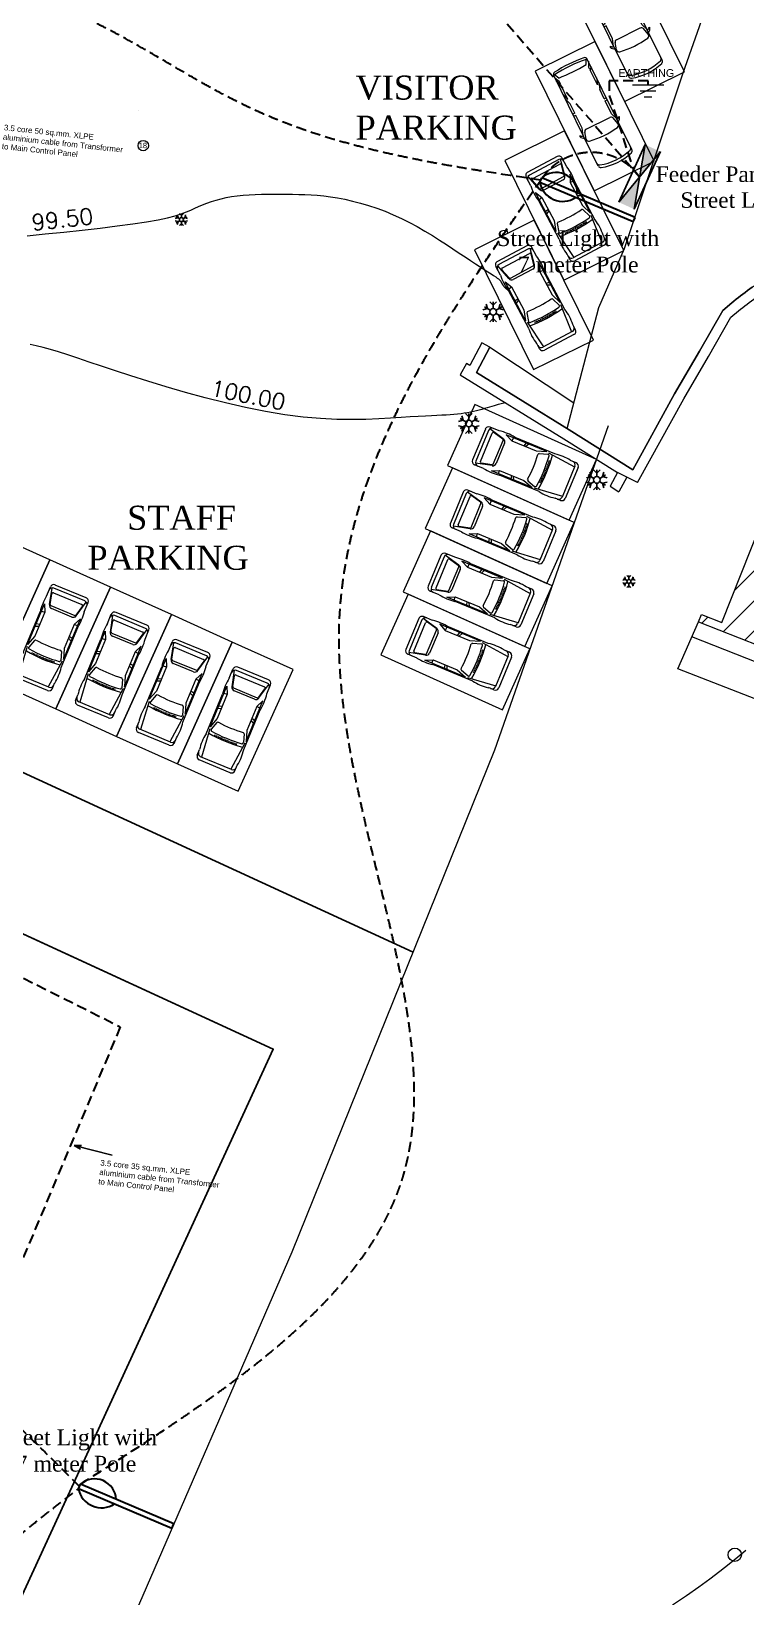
# Model space of a CAD drawing. Header units: inches. Extents: x 527934 to 2134587, y -408734 to 227304.
# Drawn here: x 730180 to 756944, y -208249 to -149600 of the extents above; entities that cross this region are included whole.
import ezdxf
from ezdxf.enums import TextEntityAlignment as Align

# ---------------------------------------------------------------- set-up
doc = ezdxf.new("R2010")
doc.units = ezdxf.units.IN
doc.header["$MEASUREMENT"] = 0
for name, pattern in [('CENTER2', [1.125, 0.75, -0.125, 0.125, -0.125]), ('CONTINU', [0]), ('HIDDEN', [0.375, 0.25, -0.125])]:
    doc.linetypes.add(name, pattern=pattern)
for name, color, linetype, lineweight in [('1 FOR ELEC', 3, 'Continuous', 30), ('5 DB BOXES', 3, 'Continuous', 25), ('boundary', 1, 'Continuous', 20), ('Building', 30, 'Continuous', 20), ('CENTERLINE', 1, 'CENTER2', 5), ('Cont_Annotation', 7, 'Continuous', 15), ('Contour', 3, 'Continuous', 5), ('dim', 253, 'Continuous', 9), ('hatch', 250, 'Continuous', 5), ('Index_Contour', 1, 'Continuous', 20), ('K-ANO-Text', 250, 'Continuous', 15), ('K-AR-RCC', 159, 'Continuous', 9), ('LANDSCAPE', 97, 'Continuous', 9), ('Miscellaneous', 7, 'Continuous', 15), ('partition wall', 5, 'Continuous', 20), ('text', 7, 'Continuous', 13)]:
    doc.layers.add(name, color=color, linetype=linetype, lineweight=lineweight)
doc.layers.add('kpl_dessin fin', color=3, linetype='CONTINU')
doc.layers.add('Tree', color=3, linetype='Continuous')
doc.styles.add('1.5MM TEXT', font='calibri.ttf', dxfattribs={"height": 1.5})
doc.styles.add('arial', font='arial.ttf')
doc.styles.add('romans', font='romans.shx')
doc.styles.get("Standard").update_dxf_attribs({"font": 'arial.ttf'})
doc.styles.add('style1', font='arial.ttf')
doc.styles.add('Text', font='times.ttf', dxfattribs={"height": 175})

# ---------------------------------------------------------------- blocks, each defined once
blk = doc.blocks.new('Tree')
for p, q in [((-0.77, 0.16), (-0.43, 0.25)), ((-0.65, 0.38), (-0.22, 0.12)), ((-0.43, 0.25), (-0.52, 0.59)), ((-0.25, 0.75), (0, 0.5)), ((0, 0.25), (0, 0.75)), ((0, 0.5), (0.25, 0.75)), ((0.65, 0.38), (0.22, 0.12)), ((0.43, 0.25), (0.52, 0.59)), ((0.43, 0.25), (0.77, 0.16)), ((-0.77, -0.16), (-0.43, -0.25)), ((-0.22, -0.13), (-0.65, -0.38)), ((-0.43, -0.25), (-0.52, -0.59)), ((-0.25, -0.75), (0, -0.5)), ((0, -0.75), (0, -0.25)), ((0, -0.5), (0.25, -0.75)), ((0.22, -0.13), (0.65, -0.38)), ((0.43, -0.25), (0.77, -0.16)), ((0.43, -0.25), (0.52, -0.59))]:
    blk.add_line(p, q)
blk.add_circle((0, 0), 0.25)
blk = doc.blocks.new('car plan')
at = {"linetype": 'Continuous'}
for p, q in [((0.497, 6.587), (1.419, 6.587)), ((0.809, 6.587), (0.873, 6.566)), ((0.822, 6.614), (0.814, 6.618)), ((1.004, 6.566), (1.005, 6.587)), ((1.025, 6.566), (1.027, 6.587)), ((1.182, 6.587), (1.12, 6.566)), ((1.229, 6.587), (1.167, 6.566)), ((1.332, 6.587), (1.315, 6.566)), ((1.34, 6.587), (1.322, 6.566)), ((1.397, 6.587), (1.352, 6.566)), ((0.767, 6.578), (0.832, 6.561)), ((0.85, 6.537), (0.85, 6.295)), ((0.873, 6.566), (1.004, 6.566)), ((1.025, 6.566), (1.12, 6.566)), ((1.167, 6.566), (1.315, 6.566)), ((1.322, 6.566), (1.352, 6.566)), ((1.379, 6.556), (1.422, 6.578)), ((0.497, 6.245), (1.419, 6.245)), ((0.767, 6.254), (0.832, 6.271)), ((0.809, 6.245), (0.873, 6.266)), ((0.822, 6.218), (0.814, 6.214)), ((0.873, 6.266), (1.004, 6.266)), ((1.004, 6.266), (1.005, 6.245)), ((1.025, 6.266), (1.12, 6.266)), ((1.025, 6.266), (1.027, 6.245)), ((1.182, 6.245), (1.12, 6.266)), ((1.167, 6.266), (1.315, 6.266)), ((1.229, 6.245), (1.167, 6.266)), ((1.332, 6.245), (1.315, 6.266)), ((1.322, 6.266), (1.352, 6.266)), ((1.34, 6.245), (1.322, 6.266)), ((1.397, 6.245), (1.352, 6.266)), ((1.379, 6.276), (1.421, 6.254))]:
    blk.add_line(p, q, dxfattribs=at)
for centre, radius, start, end in [((0.497, 6.562), 0.0247, 90.1079, 162.4252), ((0.524, 6.562), 0.0246, 90.0276, 161.4374), ((0.833, 6.563), 0.0584, 109.6789, 155.7399), ((0.84, 6.585), 0.0349, 122.3213, 176.8404), ((1.419, 6.562), 0.0246, 7.3198, 90.0292), ((0.991, 6.416), 0.54, 163.4825, 196.5175), ((0.988, 6.416), 0.511, 162.4556, 197.5444), ((1.576, 6.416), 0.851, 170.3706, 189.6294), ((0.761, 6.554), 0.0246, 75.1722, 170.127), ((0.825, 6.537), 0.0246, 359.9513, 75.2558), ((3.173, 6.416), 1.8, 175.5447, 184.4553), ((0.238, 6.417), 1.194, 352.1758, 7.7498), ((0.224, 6.417), 1.228, 352.9727, 6.9466), ((0.825, 6.295), 0.0246, 284.7442, 0.0487), ((0.497, 6.27), 0.0247, 197.5748, 269.8921), ((0.524, 6.27), 0.0246, 198.5626, 269.9724), ((0.761, 6.278), 0.0246, 189.873, 284.8278), ((0.833, 6.269), 0.0584, 204.2601, 250.3211), ((0.84, 6.247), 0.0349, 183.1596, 237.6787), ((1.419, 6.27), 0.0246, 269.9606, 352.6107)]:
    blk.add_arc(centre, radius, start, end, dxfattribs=at)
blk = doc.blocks.new('A$C50A51E71')
at = {"linetype": 'Continuous'}
for p, q in [((-0.773, 0.473), (-1.066, 0.443)), ((-1.065, 0.488), (-1.005, 0.488)), ((-0.835, 0.488), (-0.404, 0.488)), ((-0.753, 0.479), (-0.313, 0.479)), ((-0.649, 0.444), (-0.753, 0.479)), ((-0.555, 0.479), (-0.539, 0.444)), ((-0.527, 0.479), (-0.518, 0.444)), ((-0.391, 0.479), (-0.388, 0.444)), ((-0.313, 0.479), (-0.388, 0.444)), ((-0.233, 0.488), (-0.134, 0.488)), ((-1.101, 0.118), (-1.101, 0.451)), ((-1.066, 0.118), (-1.066, 0.451)), ((-0.824, 0.337), (-0.809, 0.337)), ((-0.824, 0.324), (-0.81, 0.324)), ((-0.823, 0.363), (-0.808, 0.363)), ((-0.823, 0.35), (-0.809, 0.35)), ((-0.822, 0.377), (-0.807, 0.376)), ((-0.821, 0.39), (-0.806, 0.389)), ((-0.82, 0.403), (-0.805, 0.402)), ((-0.689, 0.431), (-0.772, 0.458)), ((-0.388, 0.444), (-0.649, 0.444)), ((-0.33, 0.175), (-0.33, 0.394)), ((-0.305, 0.412), (-0.305, 0.155)), ((-0.301, 0.429), (-0.138, 0.469)), ((-0.296, 0.424), (-0.192, 0.449)), ((-0.177, 0.437), (-0.177, 0.13)), ((-0.132, 0.118), (-0.132, 0.451)), ((-0.098, 0.118), (-0.098, 0.451)), ((-0.825, 0.311), (-0.81, 0.311)), ((-0.825, 0.298), (-0.81, 0.298)), ((-0.825, 0.284), (-0.81, 0.284)), ((-0.825, 0.271), (-0.81, 0.271)), ((-0.825, 0.258), (-0.81, 0.258)), ((-0.824, 0.245), (-0.81, 0.245)), ((-0.824, 0.232), (-0.809, 0.232)), ((-0.823, 0.219), (-0.809, 0.219)), ((-0.823, 0.206), (-0.808, 0.206)), ((-0.822, 0.192), (-0.807, 0.193)), ((-0.821, 0.179), (-0.806, 0.18)), ((-0.82, 0.166), (-0.805, 0.167)), ((-0.773, 0.096), (-1.066, 0.126)), ((-1.065, 0.081), (-1.005, 0.081)), ((-0.835, 0.081), (-0.404, 0.081)), ((-0.689, 0.138), (-0.772, 0.111)), ((-0.649, 0.125), (-0.753, 0.09)), ((-0.753, 0.09), (-0.313, 0.09)), ((-0.388, 0.125), (-0.649, 0.125)), ((-0.555, 0.09), (-0.539, 0.125)), ((-0.527, 0.09), (-0.518, 0.125)), ((-0.391, 0.09), (-0.388, 0.125)), ((-0.313, 0.09), (-0.388, 0.125)), ((-0.301, 0.139), (-0.138, 0.1)), ((-0.296, 0.143), (-0.192, 0.118)), ((-0.233, 0.081), (-0.134, 0.081))]:
    blk.add_line(p, q, dxfattribs=at)
for centre, radius, start, end in [((-1.064, 0.451), 0.0369, 90.0171, 179.9829), ((-1.029, 0.451), 0.0369, 90.0171, 179.9829), ((-0.92, 0.017), 0.479, 79.7616, 100.2384), ((-0.318, -0.093), 0.588, 81.6216, 98.3784), ((-0.169, 0.451), 0.0369, 0.0171, 89.9828), ((-0.134, 0.451), 0.0369, 359.9176, 90.0825), ((0.532, 0.284), 1.361, 172.3671, 187.6329), ((0.547, 0.284), 1.345, 173.0262, 186.9738), ((-0.776, 0.446), 0.0123, 71.8301, 173.1644), ((-0.693, 0.419), 0.0124, 354.0256, 71.8945), ((0.54, 0.284), 1.227, 173.7528, 186.2472), ((-0.293, 0.394), 0.0369, 103.6822, 179.9556), ((-0.293, 0.412), 0.0123, 103.7393, 180.0891), ((-0.189, 0.437), 0.0123, 0.0891, 103.6339), ((-0.293, 0.175), 0.0369, 180.0444, 256.3177), ((-1.064, 0.118), 0.0369, 180.0171, 269.9829), ((-1.029, 0.118), 0.0369, 180.0171, 269.9829), ((-0.92, 0.552), 0.479, 259.7616, 280.2384), ((-0.776, 0.123), 0.0123, 186.8356, 288.1699), ((-0.693, 0.15), 0.0124, 288.1055, 5.9744), ((-0.318, 0.662), 0.588, 261.6216, 278.3784), ((-0.293, 0.155), 0.0123, 179.911, 256.2607), ((-0.189, 0.13), 0.0123, 256.3661, 359.9108), ((-0.169, 0.118), 0.0369, 270.0172, 359.9829), ((-0.134, 0.118), 0.0369, 269.9174, 0.0824)]:
    blk.add_arc(centre, radius, start, end, dxfattribs=at)
blk = doc.blocks.new('street light 1')
at = {"color": 2, "lineweight": 30}
for p, q in [((124236.1, 259589.5), (124236.1, 259787.9)), ((124236.1, 259787.9), (124245.8, 259787.9)), ((124245.8, 259589.5), (124245.8, 259787.9)), ((124236.1, 259589.5), (124245.8, 259589.5))]:
    blk.add_line(p, q, dxfattribs=at)
blk.add_lwpolyline([(124245.8, 259711.8, 0.625753), (124245.8, 259787.9, 2.599946)], format="xyb", dxfattribs=at)
blk.add_arc((124261.4, 259749.8), 45.6, 123.5382, 236.4618, dxfattribs=at)
blk = doc.blocks.new('panel')
at = {"layer": '5 DB BOXES'}
h = blk.add_hatch(color=2, dxfattribs=at)
h.paths.add_polyline_path([(217179, 240229), (217179, 240440), (216784, 240335)])
h.paths.add_polyline_path([(216784, 240335), (216493, 240413), (216493, 240257)])
h.paths.add_polyline_path([(216493, 240257), (216493, 240413), (216389, 240440), (216389, 240229)])
at = {"layer": '5 DB BOXES', "color": 2}
for p, q in [((216389, 240440), (217179, 240440)), ((216389, 240440), (217179, 240229)), ((217179, 240440), (216389, 240229)), ((217179, 240229), (216389, 240229))]:
    blk.add_line(p, q, dxfattribs=at)

msp = doc.modelspace()

# ---------------------------------------------------------------- hatches: boundary and pattern name
at = {"layer": 'hatch', "ltscale": 0.25}
h = msp.add_hatch(dxfattribs=at)
h.set_pattern_fill('ANSI31', color=256, scale=250, style=0)
h.set_pattern_definition([(45, (-202479.1, -1176701.5), (-561.266, 561.266), [])])
h.paths.add_polyline_path([(787521.9, -173296.5), (759773.9, -162353.5), (756051.9, -171751.5), (755287.9, -171454.5), (755172.9, -171721.5), (762715.9, -174688.5), (764158.9, -170983.5), (769584, -173096.4), (768135.9, -176814.5), (771368.9, -178122.5), (772827.6, -174377.1), (778227.1, -176503.7), (776784.9, -180206.5), (784453.9, -183193.5), (784549.9, -182967.5), (783851.9, -182681.5)])
h.paths.add_polyline_path([(774160.7, -169827.3), (776037.9, -167950.1), (775507.6, -167419.7), (773630.4, -169296.9)], flags=24)
h.paths.add_polyline_path([(774225, -174671.2), (776893.5, -172002.8), (776363.2, -171472.4), (773694.7, -174140.9)], flags=24)

# ---------------------------------------------------------------- linework, layer by layer
at = {"layer": '1 FOR ELEC', "color": 2, "linetype": 'HIDDEN', "lineweight": 30, "ltscale": 1500}
for p, q in [((747641, -148899), (752970.4, -155055.7)), ((753286.6, -151459.5), (751833, -151459.5)), ((751833, -151459.5), (751833, -152000.5)), ((753286.6, -151605.2), (753286.6, -151459.5)), ((751833, -152000.5), (752742.5, -154791)), ((713799.7, -177004.9), (733515, -186897.5)), ((733515, -186897.5), (712867.6, -236003.8))]:
    msp.add_line(p, q, dxfattribs=at)
at = {"layer": '1 FOR ELEC', "color": 2, "lineweight": 25}
for q in [(733207.5, -191704.2), (732027.1, -191480.8), (732062.1, -191350.3)]:
    msp.add_line((731786.5, -191348.5), q, dxfattribs=at)
at = {"layer": '1 FOR ELEC', "color": 2, "linetype": 'HIDDEN', "lineweight": 30, "ltscale": 1500}
msp.add_arc((751158.7, -156384.6), 2246.8, 36.261047, 147.365658, dxfattribs=at)
for points in [[(749266.6, -155173), (738320.5, -152445), (733090.5, -149543), (699077.8, -149230.1)], [(732020.8, -204034.4), (744118.5, -192472), (741714.5, -171987), (749266.6, -155173)], [(731984.5, -204119.9), (718847.5, -194388.5), (688445, -197917.5), (665908.3, -187204.4)], [(719180.2, -231663.2), (722028.5, -224270), (727799, -207854.5), (731948.2, -204205.5)]]:
    msp.add_spline(points, degree=3, dxfattribs=at)
at = {"layer": 'boundary', "ltscale": 0.25}
for p, q in [((747363, -161434.6), (747053.1, -161271.9)), ((747363, -161434.6), (750504.6, -163524.2)), ((746610.3, -162115.4), (746481.9, -162045.7)), ((751795.5, -164382.9), (747533.7, -176536.1)), ((747533.7, -176536.1), (739941.8, -195347)), ((739941.8, -195347), (731620.3, -214497.9))]:
    msp.add_line(p, q, dxfattribs=at)
for points in [[(754600.4, -151160.1), (754600.4, -151160.1), (757536.2, -142815.2), (754418, -139567.3)], [(750253.7, -164484.6), (751439, -159948.2), (752405.2, -157741.4), (754600.4, -151160.1)]]:
    msp.add_lwpolyline(points, dxfattribs=at)
msp.add_lwpolyline([(757799.8, -158775.5, 0.0315133), (756422.8, -159776.5), (756082.9, -160058), (755209.4, -161585.3), (754279.8, -163177.2), (752712.9, -166027.7), (750336.4, -164535.8), (746864.1, -162384.9), (747363, -161434.6)], format="xyb", dxfattribs=at)
at = {"layer": 'Building', "ltscale": 0.25}
for p, q in [((756051.9, -171751.5), (759773.9, -162353.5)), ((755172.9, -171721.5), (755287.9, -171454.5)), ((755172.9, -171721.5), (762715.9, -174688.5)), ((755287.9, -171454.5), (756051.9, -171751.5))]:
    msp.add_line(p, q, dxfattribs=at)
at = {"layer": 'CENTERLINE', "ltscale": 1500}
msp.add_line((734181.7, -152554.5), (734185.5, -152554.5), dxfattribs=at)
at = {"layer": 'Contour'}
for points in [[(730030.9, -157259.2), (730702.8, -157192), (731393.8, -157121.1), (732085.8, -157047.2), (732760.5, -156971.3), (733399.9, -156894), (733985.6, -156816.1), (734499.5, -156738.5), (734928.5, -156661.8), (735279.9, -156586.2), (735565.8, -156511.8), (735798.8, -156438.8), (735991.2, -156367.2), (736155.2, -156297.2), (736303.2, -156228.9), (736447.6, -156162.4), (736598.5, -156098), (736758.1, -156036.2), (736926.3, -155977.8), (737103, -155923.5), (737288.1, -155873.9), (737481.6, -155830), (737683.4, -155792.3), (737893.5, -155761.6), (738111.5, -155738.3), (738336.2, -155721.6), (738566.1, -155710.7), (738799.7, -155704.4), (739035.5, -155701.7), (739271.9, -155701.6), (739507.5, -155703), (739740.7, -155705), (739970.7, -155707), (740199, -155710), (740427.8, -155715.7), (740659.2, -155725.6), (740895.5, -155741.3), (741138.7, -155764.3), (741391.1, -155796.2), (741654.9, -155838.6), (741931.4, -155892.9), (742219.1, -155959.1), (742515.5, -156037.4), (742818.4, -156127.8), (743125.5, -156230.1), (743434.2, -156344.6), (743742.4, -156471.1), (744047.6, -156609.6), (744347.7, -156759.7), (744641.4, -156919), (744927.7, -157084.7), (745205.5, -157253.9), (745473.7, -157423.8), (745731.2, -157591.6), (745976.9, -157754.4), (746209.9, -157909.4), (746429, -158054.2), (746633.3, -158188.1), (746822.1, -158311), (746994.4, -158422.5), (747149.3, -158522.6), (747286.1, -158611.1), (747403.9, -158687.6), (747501.7, -158752.1), (747579.3, -158804.5), (747638.8, -158846.2), (747682.8, -158878.7), (747713.8, -158903.5), (747734.4, -158922.2), (747747.3, -158936.3), (747755.1, -158947.4), (747760.3, -158957), (747765.2, -158966.4), (747770.1, -158975.9), (747775.2, -158985.3), (747780.3, -158994.9), (747785.5, -159004.4), (747790.9, -159014.1), (747796.3, -159023.7), (747801.9, -159033.3), (747807.6, -159043), (747813.4, -159052.7), (747819.3, -159062.4), (747825.4, -159072.1), (747831.6, -159081.8), (747838, -159091.5), (747844.5, -159101.2), (747851.2, -159110.9), (747858.1, -159120.6), (747865.2, -159130.3), (747872.7, -159140.2), (747880.6, -159150.2), (747888.9, -159160.5), (747897.8, -159171.2), (747907.3, -159182.2), (747917.6, -159193.7), (747928.7, -159205.7), (747941.2, -159218.6), (747955.4, -159232.5), (747972.1, -159247.9), (747991.6, -159265), (748014.5, -159284.1), (748041.4, -159305.5), (748072.7, -159329.4)], [(756954.3, -206516.1), (756650.7, -206773.4), (756328, -207034.3), (755981.2, -207304.6), (755603.1, -207589), (755186.3, -207891.9), (754723.3, -208217.9), (754206.7, -208571.4)]]:
    msp.add_lwpolyline(points, dxfattribs=at)
at = {"layer": 'Defpoints', "ltscale": 0.5}
msp.add_line((723201.7, -180349.6), (739244.4, -187731.9), dxfattribs=at)
at = {"layer": 'dim', "color": 2}
for p, q in [((752699.1, -151605.2), (753874.1, -151605.2)), ((752992.8, -151830.2), (753580.3, -151830.2)), ((753139.7, -152055.2), (753433.4, -152055.2))]:
    msp.add_line(p, q, dxfattribs=at)
at = {"layer": 'Index_Contour', "color": 1}
msp.add_lwpolyline([(747947.2, -163517), (747934.8, -163519.6), (747912.1, -163524.3), (747879.9, -163531.3), (747838.6, -163540.8), (747788.9, -163552.8), (747731.5, -163567.3), (747666.9, -163584.6), (747595.9, -163604.6), (747518.9, -163627.4), (747436.5, -163652.5), (747349.2, -163679.3), (747257.3, -163707.3), (747161.4, -163735.8), (747061.8, -163764.3), (746959.1, -163792.2), (746853.7, -163819), (746745.8, -163844), (746634.9, -163867.3), (746520.5, -163888.7), (746401.9, -163908.4), (746278.3, -163926.2), (746149.2, -163942.1), (746013.9, -163956.2), (745871.7, -163968.3), (745721.2, -163978.7), (745558.2, -163988), (745377.5, -163997.2), (745174, -164007), (744942.8, -164018.3), (744678.7, -164032.1), (744376.6, -164049), (744031.6, -164070.1), (743639.6, -164095.2), (743201, -164120), (742717.4, -164139.3), (742190.2, -164148), (741620.9, -164140.8), (741011, -164112.5), (740361.9, -164057.9), (739675.3, -163971.7), (738954.4, -163850.8), (738209.4, -163699.5), (737452.5, -163524.1), (736695.8, -163331.1), (735951.4, -163126.9), (735231.4, -162917.8), (734547.8, -162710.1), (733912.8, -162510.3), (733335.7, -162323.7), (732814.8, -162151.6), (732345.6, -161994.4), (731923.7, -161852.4), (731544.4, -161725.9), (731203.5, -161615.3), (730896.3, -161520.8), (730618.4, -161442.9), (730365.4, -161381.6), (730132.7, -161335.7)], dxfattribs=at)
at = {"layer": 'K-AR-RCC', "ltscale": 0.5}
msp.add_line((744937.9, -168232.3), (749497.1, -170285.1), dxfattribs=at)
for points in [[(752435.2, -146638.5), (750193, -147744), (752404, -152228.5), (754646.3, -151123)], [(751298.5, -149986.3), (749056.2, -151091.8), (751267.3, -155576.3), (753509.6, -154470.8)], [(750161.8, -153334.1), (747919.5, -154439.6), (750130.6, -158924.2), (752372.9, -157818.6)], [(749025, -156681.9), (746782.8, -157787.4), (748993.9, -162272), (751236.1, -161166.4)], [(746796.1, -163585.5), (745769.7, -165865.1), (750328.9, -167917.9), (751355.3, -165638.3)], [(745964.3, -165952.7), (744937.9, -168232.3), (749497.1, -170285.1), (750523.5, -168005.6)], [(745132.6, -168319.9), (744106.1, -170599.5), (748665.3, -172652.3), (749691.7, -170372.8)], [(730869.3, -169403.2), (728589.7, -168376.8), (726536.9, -172936), (728816.5, -173962.4)], [(733148.9, -170429.7), (730869.3, -169403.2), (728816.5, -173962.4), (731096.1, -174988.8)], [(735428.5, -171456.1), (733148.9, -170429.7), (731096.1, -174988.8), (733375.6, -176015.2)], [(744300.8, -170687.1), (743274.4, -172966.7), (747833.5, -175019.6), (748859.9, -172740)], [(737708.1, -172482.5), (735428.5, -171456.1), (733375.6, -176015.2), (735655.2, -177041.7)], [(739987.6, -173508.9), (737708.1, -172482.5), (735655.2, -177041.7), (737934.8, -178068.1)]]:
    msp.add_lwpolyline(points, close=True, dxfattribs=at)
at = {"layer": 'kpl_dessin fin', "ltscale": 0.5}
msp.add_line((725454.8, -175343), (744481.6, -184098.6), dxfattribs=at)
msp.add_lwpolyline([(723201.7, -180349.6), (739244.4, -187731.9), (724067.9, -220712.2)], dxfattribs=at)
at = {"layer": 'Miscellaneous', "ltscale": 0.25}
for p, q in [((754401.9, -173482.5), (755172.9, -171721.5)), ((784231.7, -183871.9), (754927, -172283.1)), ((783857.9, -185013.5), (754401.9, -173482.5))]:
    msp.add_line(p, q, dxfattribs=at)
msp.add_circle((756535.9, -206676.5), 250, dxfattribs=at)
at = {"layer": 'partition wall', "ltscale": 0.25}
for p, q in [((746610.3, -162115.4), (746481.9, -162045.7)), ((752140.9, -166131.5), (751863.9, -166644.5)), ((752894.9, -166510.5), (752140.9, -166131.5)), ((752486.9, -166305.4), (752190.9, -166853.5)), ((751863.9, -166644.5), (752190.9, -166853.5))]:
    msp.add_line(p, q, dxfattribs=at)
for points in [[(747363, -161434.6), (746864.1, -162384.9), (750336.4, -164535.8), (752712.9, -166027.7), (754279.8, -163177.2), (755209.4, -161585.3), (756082.9, -160058), (756422.8, -159776.5, -0.0315133), (757799.8, -158775.5, -0.0865252)], [(756387.9, -160314.5), (756672.9, -160078.5, -0.0315133), (758009.9, -159106.5, -0.0865252), (758325.9, -158975.5, -0.1751619), (759568.9, -159133.5), (761545.9, -159855.5), (763272.9, -160483.5), (765228.9, -161290.5), (765503.9, -161481.5), (766926.9, -162588.5), (768626.9, -163889.5), (770511.9, -165189.5), (772456.9, -166339.5), (772778.9, -166484.5), (774624.9, -167265.5)]]:
    msp.add_lwpolyline(points, format="xyb", dxfattribs=at)
for points in [[(752894.9, -166510.5), (754620.9, -163370.5), (755548.9, -161781.5), (756387.9, -160314.5)], [(746479.9, -162049.5), (746252.9, -162467.5)], [(746479.9, -162049.5), (746252.9, -162467.5)], [(746252.9, -162467.5), (750128.9, -164868.5), (752140.9, -166131.5)]]:
    msp.add_lwpolyline(points, dxfattribs=at)
at = {"layer": 'partition wall'}
msp.add_lwpolyline([(747053.1, -161271.9), (746610.3, -162115.4)], dxfattribs=at)
msp.add_lwpolyline([(747053.1, -161271.9), (746610.3, -162115.4)], dxfattribs=at)
at = {"layer": 'text'}
msp.add_circle((734376, -153884.5), 194.3, dxfattribs=at)

# ---------------------------------------------------------------- block references
at = {"layer": '1 FOR ELEC', "color": 2, "xscale": 19.164599988754, "yscale": 19.16460000083316, "zscale": 19.16459999996005, "rotation": 66.99643044838658}
for p in [(4401612.4, -4292494), (4384330.3, -4341441)]:
    msp.add_blockref('street light 1', p, dxfattribs=at)
at = {"layer": '5 DB BOXES', "color": 2, "xscale": 2.999999999988345, "yscale": 2.999999999989086, "zscale": 3, "rotation": 65.5340714732882}
msp.add_blockref('panel', (1139889.6, -1045616.5), dxfattribs=at)
at = {"layer": 'LANDSCAPE'}
for name, p, xscale, yscale, zscale, rotation in [('car plan', (777687.1, -141186.9), 4100.624999999827, 4100.624999999827, 4100.624999999827, 116.2466454262315), ('car plan', (776550.4, -144534.7), 4100.624999999827, 4100.624999999827, 4100.624999999827, 116.2466454262315), ('A$C50A51E71', (750100.6, -153761.9), 3750.000000000125, 3750.000000000125, 3750.000000000125, 117.9477983753702), ('A$C50A51E71', (748963.8, -157109.7), 3750.000000000125, 3750.000000000125, 3750.000000000125, 117.9477983753702), ('A$C50A51E71', (747021.1, -163954.5), 3750.000000000072, 3750.000000000072, 3750.000000000072, 157.4618933889413), ('A$C50A51E71', (746189.3, -166321.7), 3750.000000000072, 3750.000000000072, 3750.000000000072, 157.4618933889413), ('A$C50A51E71', (745357.5, -168688.9), 3750.000000000072, 3750.000000000072, 3750.000000000072, 157.4618933889413), ('A$C50A51E71', (732779.9, -170654.6), 3749.999999999642, 3749.999999999642, 3749.999999999642, 67.46189338893859), ('A$C50A51E71', (735059.5, -171681), 3749.999999999642, 3749.999999999642, 3749.999999999642, 67.46189338893859), ('A$C50A51E71', (744525.8, -171056.1), 3750.000000000072, 3750.000000000072, 3750.000000000072, 157.4618933889413), ('A$C50A51E71', (737339.1, -172707.5), 3749.999999999642, 3749.999999999642, 3749.999999999642, 67.46189338893859), ('A$C50A51E71', (739618.7, -173733.9), 3749.999999999642, 3749.999999999642, 3749.999999999642, 67.46189338893859)]:
    msp.add_blockref(name, p, dxfattribs=dict(at, xscale=xscale, yscale=yscale, zscale=zscale, rotation=rotation))
at = {"layer": 'Tree', "xscale": 300, "yscale": 300, "zscale": 300}
for p in [(735804.9, -156656.5), (752566.9, -170212.5)]:
    msp.add_blockref('Tree', p, dxfattribs=at)
at = {"layer": 'Tree', "xscale": 500, "yscale": 500, "zscale": 500, "rotation": 359.9999999999867}
for p in [(747479.9, -160113.5), (746573.9, -164297.5), (751368.9, -166409.5)]:
    msp.add_blockref('Tree', p, dxfattribs=at)

# ---------------------------------------------------------------- texts
at = {"layer": '5 DB BOXES', "color": 2, "insert": (753224.1, -151017.7), "char_height": 289.18, "width": 140333.852, "attachment_point": 2, "style": 'arial'}
msp.add_mtext('EARTHING', dxfattribs=at)
at = {"layer": '5 DB BOXES', "color": 2, "char_height": 212.625, "width": 4564.731, "attachment_point": 1, "rotation": 353.831909}
for s, insert in [('3.5 core 50 sq.mm. XLPE aluminium cable from Transformer to Main Control Panel', (729167.7, -153093.4)), ('3.5 core 35 sq.mm. XLPE aluminium cable from Transformer to Main Control Panel', (732779.8, -191880))]:
    msp.add_mtext(s, dxfattribs=dict(at, insert=insert))
at = {"layer": '5 DB BOXES', "ltscale": 100, "attachment_point": 2, "style": 'Text'}
for s, insert, char_height, width in [('{\\C2;Feeder Panel for\\P Street Light}', (756476, -154662.7), 581.431, 12200.531), ('{\\C2;Street Light with \\P7 meter Pole}', (750667.4, -157053.5), 593.297, 12449.521), ('{\\C2;Street Light with \\P7 meter Pole}', (731850.8, -201981.3), 593.297, 12449.521)]:
    msp.add_mtext(s, dxfattribs=dict(at, insert=insert, char_height=char_height, width=width))
at = {"layer": 'Cont_Annotation', "ltscale": 0.25, "style": 'romans'}
for s, rotation, p in [('99.50', 6.305182, (731393.8, -157121.1, 99500)), ('100.00', 348.613978, (738209.4, -163699.5, 100000))]:
    msp.add_text(s, height=600, rotation=rotation, dxfattribs=at).set_placement(p, align=Align.BOTTOM_CENTER)
at = {"layer": 'K-ANO-Text', "ltscale": 0.5, "char_height": 900, "attachment_point": 1, "style": '1.5MM TEXT'}
for s, insert in [('\\pi1487;{\\fTimes New Roman|b0|i0|c0|p18;VISITOR \\PPARKING}', (740840.6, -151258.8)), ('\\pi1487;{\\fTimes New Roman|b0|i0|c0|p18;STAFF PARKING}', (732283, -167374.5))]:
    msp.add_mtext_dynamic_manual_height_columns(s, width=7548.854, gutter_width=3500, heights=[0], dxfattribs=dict(at, insert=insert))
at = {"layer": 'text', "style": 'style1'}
msp.add_text('18', height=200, dxfattribs=at).set_placement((734205.3, -153977.2))

doc.saveas('drawing.dxf')
